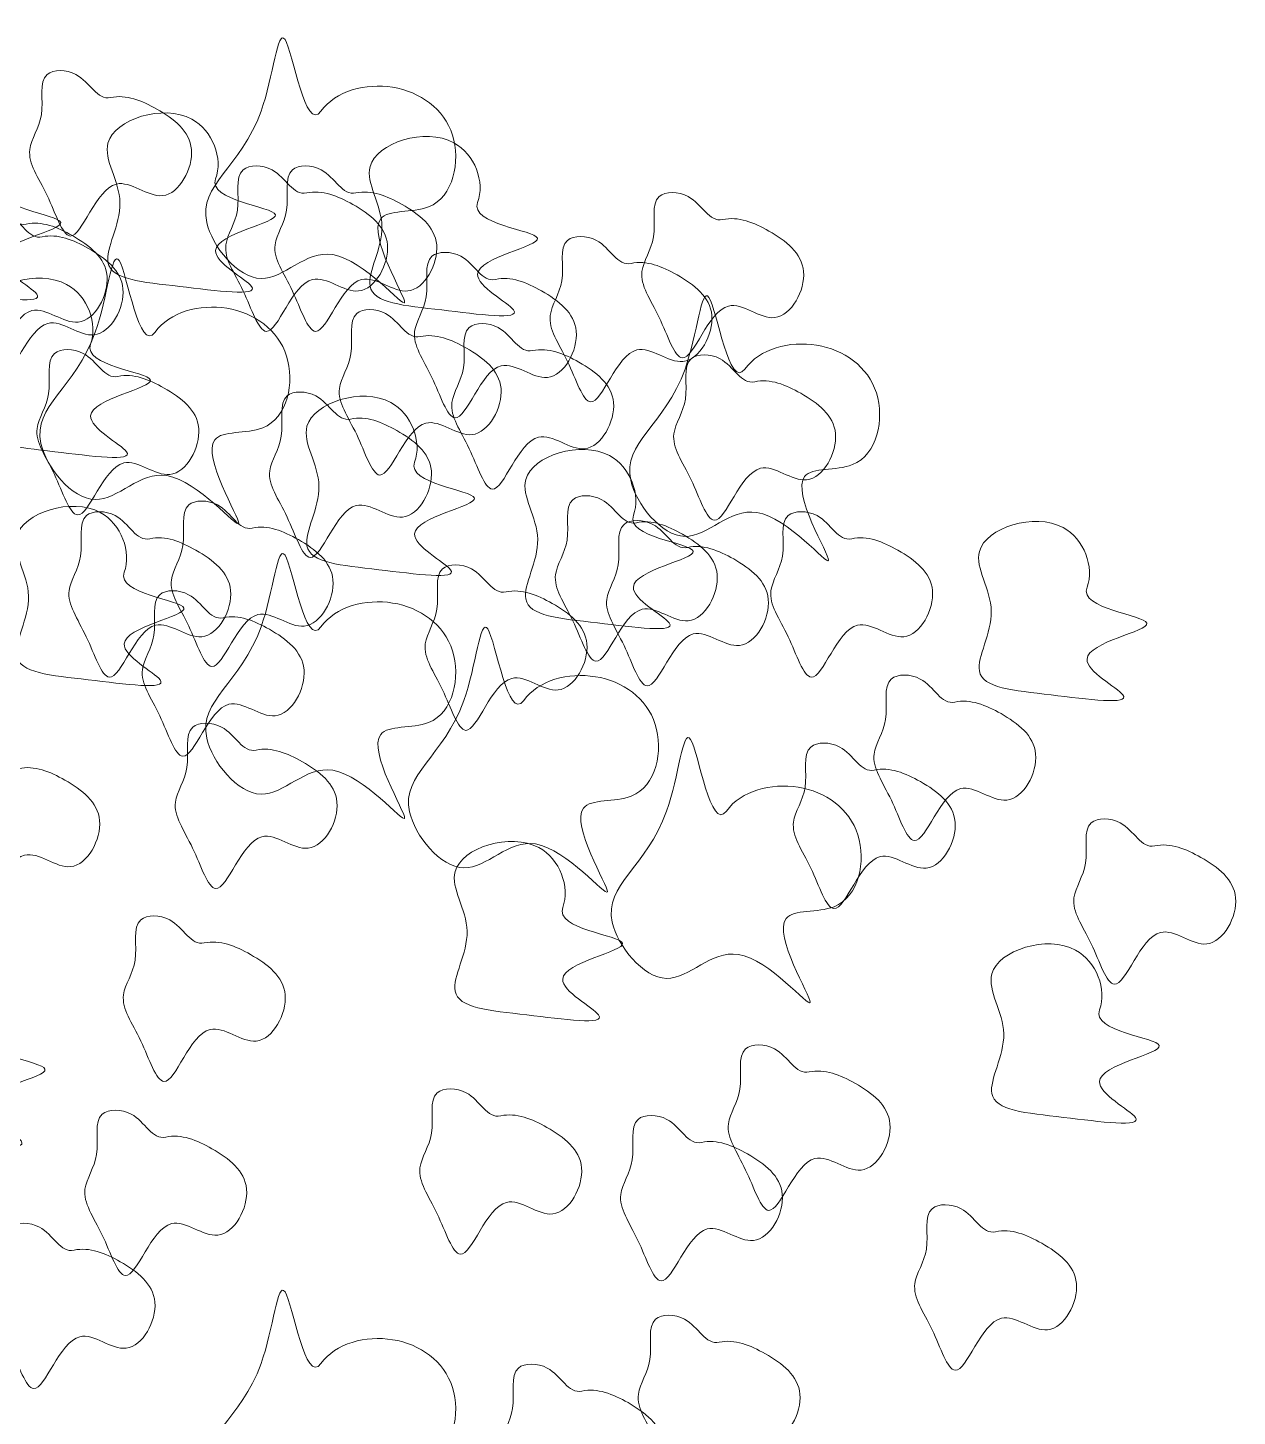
# Model space of a CAD drawing. Header units: millimetres. Extents: x -37049 to 129367, y 25385 to 90033.
# Drawn here: x 28342 to 28954, y 54739 to 55440 of the extents above; entities that cross this region are included whole.
import ezdxf

# ---------------------------------------------------------------- set-up
doc = ezdxf.new("R2010")
doc.units = ezdxf.units.MM
doc.header["$MEASUREMENT"] = 0
doc.layers.add('NCAY', color=3, linetype='Continuous', lineweight=13)

# ---------------------------------------------------------------- blocks, each defined once
blk = doc.blocks.new('A$C012920D8')
at = {"layer": 'NCAY', "color": 7}
for points, knots in [([(389.66, 577.72), (393.39, 582.89), (408.66, 586.86), (426.82, 574.16), (422.02, 550.24), (395.97, 554.92), (420.62, 515.64), (391.87, 550.93), (374.78, 527.79), (351.94, 556.39), (376.01, 566.14), (379.73, 611.95), (385.71, 572.24), (389.66, 577.72)], [0, 0, 0, 0, 56.892276, 114.471428, 171.309369, 208.400434, 273.823839, 338.674885, 395.567161, 454.351888, 547.396135, 604.234076, 664.52702, 664.52702, 664.52702, 664.52702]), ([(336.51, 581.17), (340.43, 582.02), (348.78, 578.62), (360.72, 569.55), (350.9, 551.22), (335.16, 566.29), (326.92, 537.93), (320.71, 557.91), (313.67, 566.99), (320.76, 576.49), (317.35, 588.34), (330.05, 588.32), (333.09, 580.42), (336.51, 581.17)], [0, 0, 0, 0, 35.805676, 75.812995, 116.743905, 152.549581, 204.804074, 239.782103, 276.844786, 304.278996, 334.948333, 356.659955, 387.961927, 387.961927, 387.961927, 387.961927]), ([(363.05, 560.63), (364.95, 565.71), (358.84, 582.51), (328.9, 572.99), (342.79, 554.95), (330.47, 535.59), (351.6, 534.07), (381.83, 529.66), (352.07, 544.91), (394.18, 552.17), (360.99, 555.13), (363.05, 560.63)], [0, 0, 0, 0, 48.398014, 113.887852, 159.708756, 205.529659, 262.421935, 316.401106, 354.547378, 406.989236, 459.430999, 459.430999, 459.430999, 459.430999]), ([(308.77, 558.7), (310.66, 563.78), (304.56, 580.58), (274.62, 571.05), (288.51, 553.02), (276.19, 533.65), (297.32, 532.13), (327.55, 527.72), (297.79, 542.97), (339.9, 550.23), (306.71, 553.2), (308.77, 558.7)], [0, 0, 0, 0, 48.398014, 113.887852, 159.708756, 205.529659, 262.421935, 316.401106, 354.547378, 406.989236, 459.430999, 459.430999, 459.430999, 459.430999]), ([(429.28, 554.67), (431.18, 559.75), (425.07, 576.55), (395.13, 567.03), (409.02, 548.99), (396.71, 529.63), (417.83, 528.11), (448.07, 523.7), (418.3, 538.94), (460.41, 546.2), (427.23, 549.17), (429.28, 554.67)], [0, 0, 0, 0, 48.398014, 113.887852, 159.708756, 205.529659, 262.421935, 316.401106, 354.547378, 406.989236, 459.430999, 459.430999, 459.430999, 459.430999]), ([(386.06, 557.07), (389.98, 557.93), (398.33, 554.52), (410.27, 545.45), (400.46, 527.13), (384.71, 542.19), (376.48, 513.83), (370.26, 533.81), (363.23, 542.9), (370.32, 552.39), (366.9, 564.24), (379.61, 564.22), (382.64, 556.32), (386.06, 557.07)], [0, 0, 0, 0, 35.805676, 75.812995, 116.743905, 152.549581, 204.804074, 239.782103, 276.844786, 304.278996, 334.948333, 356.659955, 387.961927, 387.961927, 387.961927, 387.961927]), ([(398.5, 557.07), (402.41, 557.93), (410.76, 554.52), (422.7, 545.45), (412.89, 527.13), (397.15, 542.19), (388.91, 513.83), (382.69, 533.81), (375.66, 542.9), (382.75, 552.39), (379.34, 564.24), (392.04, 564.22), (395.07, 556.32), (398.5, 557.07)], [0, 0, 0, 0, 35.805676, 75.812995, 116.743905, 152.549581, 204.804074, 239.782103, 276.844786, 304.278996, 334.948333, 356.659955, 387.961927, 387.961927, 387.961927, 387.961927]), ([(315.17, 549.2), (319.09, 550.06), (327.44, 546.65), (339.38, 537.58), (329.56, 519.25), (313.82, 534.32), (305.58, 505.96), (299.37, 525.94), (292.33, 535.02), (299.42, 544.52), (296.01, 556.37), (308.71, 556.35), (311.75, 548.45), (315.17, 549.2)], [0, 0, 0, 0, 35.805676, 75.812995, 116.743905, 152.549581, 204.804074, 239.782103, 276.844786, 304.278996, 334.948333, 356.659955, 387.961927, 387.961927, 387.961927, 387.961927]), ([(491.23, 550.35), (495.15, 551.21), (503.5, 547.8), (515.44, 538.73), (505.62, 520.41), (489.88, 535.47), (481.64, 507.11), (475.43, 527.09), (468.39, 536.18), (475.48, 545.67), (472.07, 557.52), (484.77, 557.5), (487.81, 549.6), (491.23, 550.35)], [0, 0, 0, 0, 35.805676, 75.812995, 116.743905, 152.549581, 204.804074, 239.782103, 276.844786, 304.278996, 334.948333, 356.659955, 387.961927, 387.961927, 387.961927, 387.961927]), ([(319.2, 545.98), (323.12, 546.84), (331.47, 543.43), (343.41, 534.36), (333.59, 516.04), (317.85, 531.1), (309.61, 502.75), (303.4, 522.72), (296.36, 531.81), (303.45, 541.3), (300.04, 553.15), (312.74, 553.13), (315.77, 545.24), (319.2, 545.98)], [0, 0, 0, 0, 35.805676, 75.812995, 116.743905, 152.549581, 204.804074, 239.782103, 276.844786, 304.278996, 334.948333, 356.659955, 387.961927, 387.961927, 387.961927, 387.961927]), ([(468.05, 539.26), (471.97, 540.12), (480.32, 536.71), (492.25, 527.64), (482.44, 509.32), (466.7, 524.38), (458.46, 496.03), (452.25, 516), (445.21, 525.09), (452.3, 534.58), (448.89, 546.43), (461.59, 546.41), (464.62, 538.52), (468.05, 539.26)], [0, 0, 0, 0, 35.805676, 75.812995, 116.743905, 152.549581, 204.804074, 239.782103, 276.844786, 304.278996, 334.948333, 356.659955, 387.961927, 387.961927, 387.961927, 387.961927]), ([(347.73, 521.88), (351.46, 527.05), (366.74, 531.02), (384.89, 518.32), (380.1, 494.4), (354.04, 499.08), (378.69, 459.8), (349.94, 495.09), (332.85, 471.95), (310.01, 500.55), (334.08, 510.3), (337.81, 556.11), (343.78, 516.4), (347.73, 521.88)], [0, 0, 0, 0, 56.892276, 114.471428, 171.309369, 208.400434, 273.823839, 338.674885, 395.567161, 454.351888, 547.396135, 604.234076, 664.52702, 664.52702, 664.52702, 664.52702]), ([(433.78, 535.23), (437.69, 536.09), (446.04, 532.68), (457.98, 523.61), (448.17, 505.29), (432.43, 520.35), (424.19, 491.99), (417.97, 511.97), (410.94, 521.06), (418.03, 530.55), (414.62, 542.4), (427.32, 542.38), (430.35, 534.48), (433.78, 535.23)], [0, 0, 0, 0, 35.805676, 75.812995, 116.743905, 152.549581, 204.804074, 239.782103, 276.844786, 304.278996, 334.948333, 356.659955, 387.961927, 387.961927, 387.961927, 387.961927]), ([(331.44, 518.87), (333.34, 523.95), (327.23, 540.75), (297.3, 531.23), (311.19, 513.19), (298.87, 493.83), (320, 492.31), (350.23, 487.9), (320.46, 503.14), (362.58, 510.4), (329.39, 513.37), (331.44, 518.87)], [0, 0, 0, 0, 48.398014, 113.887852, 159.708756, 205.529659, 262.421935, 316.401106, 354.547378, 406.989236, 459.430999, 459.430999, 459.430999, 459.430999]), ([(496.81, 512.57), (500.54, 517.74), (515.82, 521.71), (533.97, 509.02), (529.18, 485.1), (503.12, 489.78), (527.77, 450.49), (499.02, 485.78), (481.93, 462.64), (459.09, 491.24), (483.16, 500.99), (486.89, 546.8), (492.86, 507.1), (496.81, 512.57)], [0, 0, 0, 0, 56.892276, 114.471428, 171.309369, 208.400434, 273.823839, 338.674885, 395.567161, 454.351888, 547.396135, 604.234076, 664.52702, 664.52702, 664.52702, 664.52702]), ([(414.75, 520.78), (418.67, 521.64), (427.02, 518.23), (438.96, 509.16), (429.14, 490.84), (413.4, 505.9), (405.16, 477.54), (398.95, 497.52), (391.91, 506.61), (399, 516.1), (395.59, 527.95), (408.29, 527.93), (411.32, 520.03), (414.75, 520.78)], [0, 0, 0, 0, 35.805676, 75.812995, 116.743905, 152.549581, 204.804074, 239.782103, 276.844786, 304.278996, 334.948333, 356.659955, 387.961927, 387.961927, 387.961927, 387.961927]), ([(443.2, 517.23), (447.12, 518.09), (455.47, 514.68), (467.41, 505.61), (457.59, 487.28), (441.85, 502.35), (433.61, 473.99), (427.4, 493.97), (420.36, 503.06), (427.45, 512.55), (424.04, 524.4), (436.74, 524.38), (439.78, 516.48), (443.2, 517.23)], [0, 0, 0, 0, 35.805676, 75.812995, 116.743905, 152.549581, 204.804074, 239.782103, 276.844786, 304.278996, 334.948333, 356.659955, 387.961927, 387.961927, 387.961927, 387.961927]), ([(338.35, 510.7), (342.27, 511.56), (350.62, 508.15), (362.56, 499.08), (352.74, 480.76), (337, 495.82), (328.76, 467.47), (322.55, 487.44), (315.51, 496.53), (322.6, 506.02), (319.19, 517.87), (331.89, 517.85), (334.93, 509.96), (338.35, 510.7)], [0, 0, 0, 0, 35.805676, 75.812995, 116.743905, 152.549581, 204.804074, 239.782103, 276.844786, 304.278996, 334.948333, 356.659955, 387.961927, 387.961927, 387.961927, 387.961927]), ([(499.3, 509.36), (503.21, 510.22), (511.56, 506.81), (523.5, 497.74), (513.69, 479.41), (497.95, 494.48), (489.71, 466.12), (483.49, 486.1), (476.46, 495.18), (483.55, 504.68), (480.14, 516.53), (492.84, 516.51), (495.87, 508.61), (499.3, 509.36)], [0, 0, 0, 0, 35.805676, 75.812995, 116.743905, 152.549581, 204.804074, 239.782103, 276.844786, 304.278996, 334.948333, 356.659955, 387.961927, 387.961927, 387.961927, 387.961927]), ([(397.15, 499.95), (401.07, 500.81), (409.42, 497.4), (421.36, 488.33), (411.54, 470.01), (395.8, 485.07), (387.56, 456.71), (381.35, 476.69), (374.31, 485.78), (381.4, 495.27), (377.99, 507.12), (390.69, 507.1), (393.73, 499.2), (397.15, 499.95)], [0, 0, 0, 0, 35.805676, 75.812995, 116.743905, 152.549581, 204.804074, 239.782103, 276.844786, 304.278996, 334.948333, 356.659955, 387.961927, 387.961927, 387.961927, 387.961927]), ([(413.35, 489.05), (415.24, 494.13), (409.14, 510.93), (379.2, 501.41), (393.09, 483.37), (380.77, 464.01), (401.9, 462.49), (432.13, 458.07), (402.37, 473.32), (444.48, 480.58), (411.29, 483.55), (413.35, 489.05)], [0, 0, 0, 0, 48.398014, 113.887852, 159.708756, 205.529659, 262.421935, 316.401106, 354.547378, 406.989236, 459.430999, 459.430999, 459.430999, 459.430999]), ([(468.64, 475.62), (470.54, 480.69), (464.43, 497.49), (434.49, 487.97), (448.38, 469.93), (436.07, 450.57), (457.19, 449.05), (487.43, 444.64), (457.66, 459.89), (499.77, 467.15), (466.59, 470.11), (468.64, 475.62)], [0, 0, 0, 0, 48.398014, 113.887852, 159.708756, 205.529659, 262.421935, 316.401106, 354.547378, 406.989236, 459.430999, 459.430999, 459.430999, 459.430999]), ([(469.39, 473.74), (473.31, 474.6), (481.66, 471.19), (493.6, 462.12), (483.78, 443.8), (468.04, 458.86), (459.8, 430.51), (453.59, 450.48), (446.55, 459.57), (453.64, 469.06), (450.23, 480.91), (462.93, 480.89), (465.97, 473), (469.39, 473.74)], [0, 0, 0, 0, 35.805676, 75.812995, 116.743905, 152.549581, 204.804074, 239.782103, 276.844786, 304.278996, 334.948333, 356.659955, 387.961927, 387.961927, 387.961927, 387.961927]), ([(339.94, 461.24), (341.83, 466.32), (335.73, 483.12), (305.79, 473.59), (319.68, 455.56), (307.36, 436.19), (328.49, 434.68), (358.72, 430.26), (328.96, 445.51), (371.07, 452.77), (337.88, 455.74), (339.94, 461.24)], [0, 0, 0, 0, 48.398014, 113.887852, 159.708756, 205.529659, 262.421935, 316.401106, 354.547378, 406.989236, 459.430999, 459.430999, 459.430999, 459.430999]), ([(372.29, 472.4), (376.21, 473.26), (384.56, 469.85), (396.49, 460.78), (386.68, 442.45), (370.94, 457.52), (362.7, 429.16), (356.49, 449.14), (349.45, 458.22), (356.54, 467.72), (353.13, 479.57), (365.83, 479.55), (368.86, 471.65), (372.29, 472.4)], [0, 0, 0, 0, 35.805676, 75.812995, 116.743905, 152.549581, 204.804074, 239.782103, 276.844786, 304.278996, 334.948333, 356.659955, 387.961927, 387.961927, 387.961927, 387.961927]), ([(346.42, 469.71), (350.33, 470.57), (358.68, 467.16), (370.62, 458.09), (360.81, 439.77), (345.07, 454.83), (336.83, 426.47), (330.61, 446.45), (323.58, 455.54), (330.67, 465.03), (327.26, 476.88), (339.96, 476.86), (342.99, 468.96), (346.42, 469.71)], [0, 0, 0, 0, 35.805676, 75.812995, 116.743905, 152.549581, 204.804074, 239.782103, 276.844786, 304.278996, 334.948333, 356.659955, 387.961927, 387.961927, 387.961927, 387.961927]), ([(482.32, 467.5), (486.24, 468.36), (494.59, 464.95), (506.53, 455.88), (496.71, 437.55), (480.97, 452.62), (472.73, 424.26), (466.52, 444.24), (459.48, 453.33), (466.57, 462.82), (463.16, 474.67), (475.86, 474.65), (478.9, 466.75), (482.32, 467.5)], [0, 0, 0, 0, 35.805676, 75.812995, 116.743905, 152.549581, 204.804074, 239.782103, 276.844786, 304.278996, 334.948333, 356.659955, 387.961927, 387.961927, 387.961927, 387.961927]), ([(523.82, 469.71), (527.74, 470.57), (536.09, 467.16), (548.03, 458.09), (538.22, 439.77), (522.47, 454.83), (514.24, 426.47), (508.02, 446.45), (500.99, 455.54), (508.08, 465.03), (504.66, 476.88), (517.37, 476.86), (520.4, 468.96), (523.82, 469.71)], [0, 0, 0, 0, 35.805676, 75.812995, 116.743905, 152.549581, 204.804074, 239.782103, 276.844786, 304.278996, 334.948333, 356.659955, 387.961927, 387.961927, 387.961927, 387.961927]), ([(583.3, 457.43), (585.2, 462.51), (579.09, 479.31), (549.15, 469.79), (563.04, 451.75), (550.73, 432.38), (571.85, 430.87), (602.08, 426.45), (572.32, 441.7), (614.43, 448.96), (581.24, 451.93), (583.3, 457.43)], [0, 0, 0, 0, 48.398014, 113.887852, 159.708756, 205.529659, 262.421935, 316.401106, 354.547378, 406.989236, 459.430999, 459.430999, 459.430999, 459.430999]), ([(389.66, 447.43), (393.39, 452.59), (408.66, 456.57), (426.82, 443.87), (422.02, 419.95), (395.97, 424.63), (420.62, 385.35), (391.87, 420.64), (374.78, 397.49), (351.94, 426.1), (376.01, 435.84), (379.73, 481.66), (385.71, 441.95), (389.66, 447.43)], [0, 0, 0, 0, 56.892276, 114.471428, 171.309369, 208.400434, 273.823839, 338.674885, 395.567161, 454.351888, 547.396135, 604.234076, 664.52702, 664.52702, 664.52702, 664.52702]), ([(436.46, 456.27), (440.38, 457.13), (448.73, 453.72), (460.67, 444.65), (450.86, 426.33), (435.11, 441.39), (426.88, 413.03), (420.66, 433.01), (413.63, 442.1), (420.72, 451.59), (417.3, 463.44), (430.01, 463.42), (433.04, 455.52), (436.46, 456.27)], [0, 0, 0, 0, 35.805676, 75.812995, 116.743905, 152.549581, 204.804074, 239.782103, 276.844786, 304.278996, 334.948333, 356.659955, 387.961927, 387.961927, 387.961927, 387.961927]), ([(364.96, 449.74), (368.88, 450.6), (377.23, 447.19), (389.17, 438.12), (379.35, 419.79), (363.61, 434.86), (355.37, 406.5), (349.16, 426.48), (342.12, 435.57), (349.21, 445.06), (345.8, 456.91), (358.5, 456.89), (361.54, 448.99), (364.96, 449.74)], [0, 0, 0, 0, 35.805676, 75.812995, 116.743905, 152.549581, 204.804074, 239.782103, 276.844786, 304.278996, 334.948333, 356.659955, 387.961927, 387.961927, 387.961927, 387.961927]), ([(440.91, 428.82), (444.63, 433.98), (459.91, 437.95), (478.07, 425.26), (473.27, 401.34), (447.22, 406.02), (471.87, 366.74), (443.11, 402.03), (426.03, 378.88), (403.19, 407.49), (427.25, 417.23), (430.98, 463.04), (436.95, 423.34), (440.91, 428.82)], [0, 0, 0, 0, 56.892276, 114.471428, 171.309369, 208.400434, 273.823839, 338.674885, 395.567161, 454.351888, 547.396135, 604.234076, 664.52702, 664.52702, 664.52702, 664.52702]), ([(549.89, 428.43), (553.81, 429.28), (562.16, 425.88), (574.1, 416.81), (564.28, 398.48), (548.54, 413.54), (540.3, 385.19), (534.09, 405.17), (527.05, 414.25), (534.14, 423.75), (530.73, 435.6), (543.43, 435.58), (546.47, 427.68), (549.89, 428.43)], [0, 0, 0, 0, 35.805676, 75.812995, 116.743905, 152.549581, 204.804074, 239.782103, 276.844786, 304.278996, 334.948333, 356.659955, 387.961927, 387.961927, 387.961927, 387.961927]), ([(373.3, 416.29), (377.21, 417.14), (385.56, 413.74), (397.5, 404.67), (387.69, 386.34), (371.95, 401.4), (363.71, 373.05), (357.49, 393.03), (350.46, 402.11), (357.55, 411.61), (354.14, 423.46), (366.84, 423.44), (369.87, 415.54), (373.3, 416.29)], [0, 0, 0, 0, 35.805676, 75.812995, 116.743905, 152.549581, 204.804074, 239.782103, 276.844786, 304.278996, 334.948333, 356.659955, 387.961927, 387.961927, 387.961927, 387.961927]), ([(492.15, 400.9), (495.88, 406.06), (511.16, 410.03), (529.31, 397.34), (524.52, 373.42), (498.46, 378.1), (523.12, 338.82), (494.36, 374.11), (477.27, 350.96), (454.43, 379.57), (478.5, 389.31), (482.23, 435.13), (488.2, 395.42), (492.15, 400.9)], [0, 0, 0, 0, 56.892276, 114.471428, 171.309369, 208.400434, 273.823839, 338.674885, 395.567161, 454.351888, 547.396135, 604.234076, 664.52702, 664.52702, 664.52702, 664.52702]), ([(313.3, 411.63), (317.21, 412.49), (325.56, 409.08), (337.5, 400.01), (327.69, 381.68), (311.95, 396.75), (303.71, 368.39), (297.49, 388.37), (290.46, 397.45), (297.55, 406.95), (294.14, 418.8), (306.84, 418.78), (309.87, 410.88), (313.3, 411.63)], [0, 0, 0, 0, 35.805676, 75.812995, 116.743905, 152.549581, 204.804074, 239.782103, 276.844786, 304.278996, 334.948333, 356.659955, 387.961927, 387.961927, 387.961927, 387.961927]), ([(529.54, 411.25), (533.45, 412.1), (541.8, 408.7), (553.74, 399.63), (543.93, 381.3), (528.19, 396.36), (519.95, 368.01), (513.73, 387.99), (506.7, 397.07), (513.79, 406.57), (510.38, 418.42), (523.08, 418.4), (526.11, 410.5), (529.54, 411.25)], [0, 0, 0, 0, 35.805676, 75.812995, 116.743905, 152.549581, 204.804074, 239.782103, 276.844786, 304.278996, 334.948333, 356.659955, 387.961927, 387.961927, 387.961927, 387.961927]), ([(600.43, 392.1), (604.35, 392.95), (612.7, 389.55), (624.64, 380.48), (614.82, 362.15), (599.08, 377.21), (590.84, 348.86), (584.63, 368.84), (577.59, 377.92), (584.68, 387.42), (581.27, 399.27), (593.97, 399.25), (597.01, 391.35), (600.43, 392.1)], [0, 0, 0, 0, 35.805676, 75.812995, 116.743905, 152.549581, 204.804074, 239.782103, 276.844786, 304.278996, 334.948333, 356.659955, 387.961927, 387.961927, 387.961927, 387.961927]), ([(450.79, 376.56), (452.69, 381.64), (446.58, 398.44), (416.64, 388.92), (430.53, 370.88), (418.22, 351.52), (439.34, 350), (469.58, 345.58), (439.81, 360.83), (481.92, 368.09), (448.73, 371.06), (450.79, 376.56)], [0, 0, 0, 0, 48.398014, 113.887852, 159.708756, 205.529659, 262.421935, 316.401106, 354.547378, 406.989236, 459.430999, 459.430999, 459.430999, 459.430999]), ([(360.19, 367.57), (364.11, 368.42), (372.46, 365.02), (384.4, 355.95), (374.58, 337.62), (358.84, 352.68), (350.6, 324.33), (344.39, 344.31), (337.35, 353.39), (344.44, 362.89), (341.03, 374.74), (353.73, 374.72), (356.77, 366.82), (360.19, 367.57)], [0, 0, 0, 0, 35.805676, 75.812995, 116.743905, 152.549581, 204.804074, 239.782103, 276.844786, 304.278996, 334.948333, 356.659955, 387.961927, 387.961927, 387.961927, 387.961927]), ([(586.45, 350.68), (588.35, 355.76), (582.24, 372.56), (552.3, 363.04), (566.19, 345), (553.87, 325.64), (575, 324.12), (605.23, 319.71), (575.47, 334.95), (617.58, 342.22), (584.39, 345.18), (586.45, 350.68)], [0, 0, 0, 0, 48.398014, 113.887852, 159.708756, 205.529659, 262.421935, 316.401106, 354.547378, 406.989236, 459.430999, 459.430999, 459.430999, 459.430999]), ([(304.8, 344.74), (306.7, 349.82), (300.59, 366.62), (270.65, 357.1), (284.54, 339.06), (272.22, 319.7), (293.35, 318.18), (323.58, 313.76), (293.82, 329.01), (335.93, 336.27), (302.74, 339.24), (304.8, 344.74)], [0, 0, 0, 0, 48.398014, 113.887852, 159.708756, 205.529659, 262.421935, 316.401106, 354.547378, 406.989236, 459.430999, 459.430999, 459.430999, 459.430999]), ([(513.07, 334.98), (516.99, 335.83), (525.34, 332.43), (537.28, 323.36), (527.46, 305.03), (511.72, 320.09), (503.48, 291.74), (497.27, 311.72), (490.23, 320.8), (497.32, 330.3), (493.91, 342.15), (506.61, 342.13), (509.65, 334.23), (513.07, 334.98)], [0, 0, 0, 0, 35.805676, 75.812995, 116.743905, 152.549581, 204.804074, 239.782103, 276.844786, 304.278996, 334.948333, 356.659955, 387.961927, 387.961927, 387.961927, 387.961927]), ([(435.12, 323.89), (439.04, 324.74), (447.39, 321.34), (459.33, 312.27), (449.51, 293.94), (433.77, 309), (425.53, 280.65), (419.32, 300.63), (412.28, 309.71), (419.37, 319.21), (415.96, 331.06), (428.66, 331.04), (431.69, 323.14), (435.12, 323.89)], [0, 0, 0, 0, 35.805676, 75.812995, 116.743905, 152.549581, 204.804074, 239.782103, 276.844786, 304.278996, 334.948333, 356.659955, 387.961927, 387.961927, 387.961927, 387.961927]), ([(350.45, 318.51), (354.37, 319.37), (362.72, 315.96), (374.65, 306.89), (364.84, 288.57), (349.1, 303.63), (340.86, 275.27), (334.65, 295.25), (327.61, 304.34), (334.7, 313.83), (331.29, 325.68), (343.99, 325.66), (347.02, 317.76), (350.45, 318.51)], [0, 0, 0, 0, 35.805676, 75.812995, 116.743905, 152.549581, 204.804074, 239.782103, 276.844786, 304.278996, 334.948333, 356.659955, 387.961927, 387.961927, 387.961927, 387.961927]), ([(485.86, 317.17), (489.77, 318.02), (498.12, 314.62), (510.06, 305.55), (500.25, 287.22), (484.51, 302.28), (476.27, 273.93), (470.05, 293.91), (463.02, 302.99), (470.11, 312.49), (466.7, 324.34), (479.4, 324.32), (482.43, 316.42), (485.86, 317.17)], [0, 0, 0, 0, 35.805676, 75.812995, 116.743905, 152.549581, 204.804074, 239.782103, 276.844786, 304.278996, 334.948333, 356.659955, 387.961927, 387.961927, 387.961927, 387.961927]), ([(560.2, 294.6), (564.12, 295.46), (572.47, 292.06), (584.41, 282.99), (574.6, 264.66), (558.85, 279.72), (550.62, 251.37), (544.4, 271.34), (537.37, 280.43), (544.46, 289.93), (541.04, 301.77), (553.75, 301.75), (556.78, 293.86), (560.2, 294.6)], [0, 0, 0, 0, 35.805676, 75.812995, 116.743905, 152.549581, 204.804074, 239.782103, 276.844786, 304.278996, 334.948333, 356.659955, 387.961927, 387.961927, 387.961927, 387.961927]), ([(327.26, 289.95), (331.18, 290.81), (339.53, 287.4), (351.47, 278.33), (341.66, 260.01), (325.91, 275.07), (317.68, 246.71), (311.46, 266.69), (304.43, 275.78), (311.52, 285.27), (308.1, 297.12), (320.81, 297.1), (323.84, 289.2), (327.26, 289.95)], [0, 0, 0, 0, 35.805676, 75.812995, 116.743905, 152.549581, 204.804074, 239.782103, 276.844786, 304.278996, 334.948333, 356.659955, 387.961927, 387.961927, 387.961927, 387.961927]), ([(389.66, 261.3), (393.39, 266.46), (408.66, 270.44), (426.82, 257.74), (422.02, 233.82), (395.97, 238.5), (420.62, 199.22), (391.87, 234.51), (374.78, 211.36), (351.94, 239.97), (376.01, 249.71), (379.73, 295.53), (385.71, 255.82), (389.66, 261.3)], [0, 0, 0, 0, 56.892276, 114.471428, 171.309369, 208.400434, 273.823839, 338.674885, 395.567161, 454.351888, 547.396135, 604.234076, 664.52702, 664.52702, 664.52702, 664.52702]), ([(490.32, 266.69), (494.24, 267.54), (502.59, 264.14), (514.53, 255.07), (504.71, 236.74), (488.97, 251.8), (480.73, 223.45), (474.52, 243.42), (467.48, 252.51), (474.57, 262.01), (471.16, 273.85), (483.86, 273.83), (486.9, 265.94), (490.32, 266.69)], [0, 0, 0, 0, 35.805676, 75.812995, 116.743905, 152.549581, 204.804074, 239.782103, 276.844786, 304.278996, 334.948333, 356.659955, 387.961927, 387.961927, 387.961927, 387.961927]), ([(455.62, 254.34), (459.53, 255.19), (467.88, 251.79), (479.82, 242.72), (470.01, 224.39), (454.27, 239.45), (446.03, 211.1), (439.81, 231.08), (432.78, 240.16), (439.87, 249.66), (436.46, 261.51), (449.16, 261.49), (452.19, 253.59), (455.62, 254.34)], [0, 0, 0, 0, 35.805676, 75.812995, 116.743905, 152.549581, 204.804074, 239.782103, 276.844786, 304.278996, 334.948333, 356.659955, 387.961927, 387.961927, 387.961927, 387.961927])]:
    blk.add_open_spline(points, degree=3, knots=knots, dxfattribs=at)

msp = doc.modelspace()

# ---------------------------------------------------------------- block references
at = {"layer": 'NCAY', "ltscale": 30, "xscale": 2, "yscale": 2, "zscale": 2}
msp.add_blockref('A$C012920D8', (27711.34, 54242.76), dxfattribs=at)

doc.saveas('drawing.dxf')
